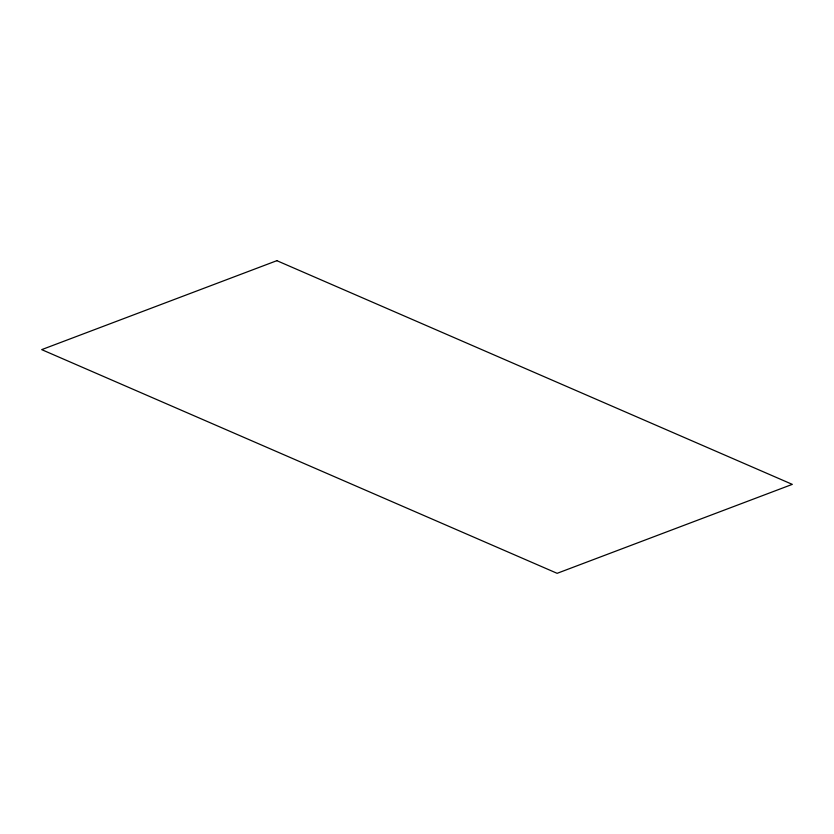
<?xml version="1.0" encoding="UTF-8"?>
<svg xmlns="http://www.w3.org/2000/svg" width="834" height="834" viewBox="0 0 834 834"><rect width="100%" height="100%" fill="white"/><g stroke="black" fill="none" stroke-linecap="round" stroke-linejoin="round"><path stroke-width="1.25" d="M276.867 260.677L41.7 349.634L557.133 573.323L792.3 484.366L276.867 260.677"/></g></svg>
